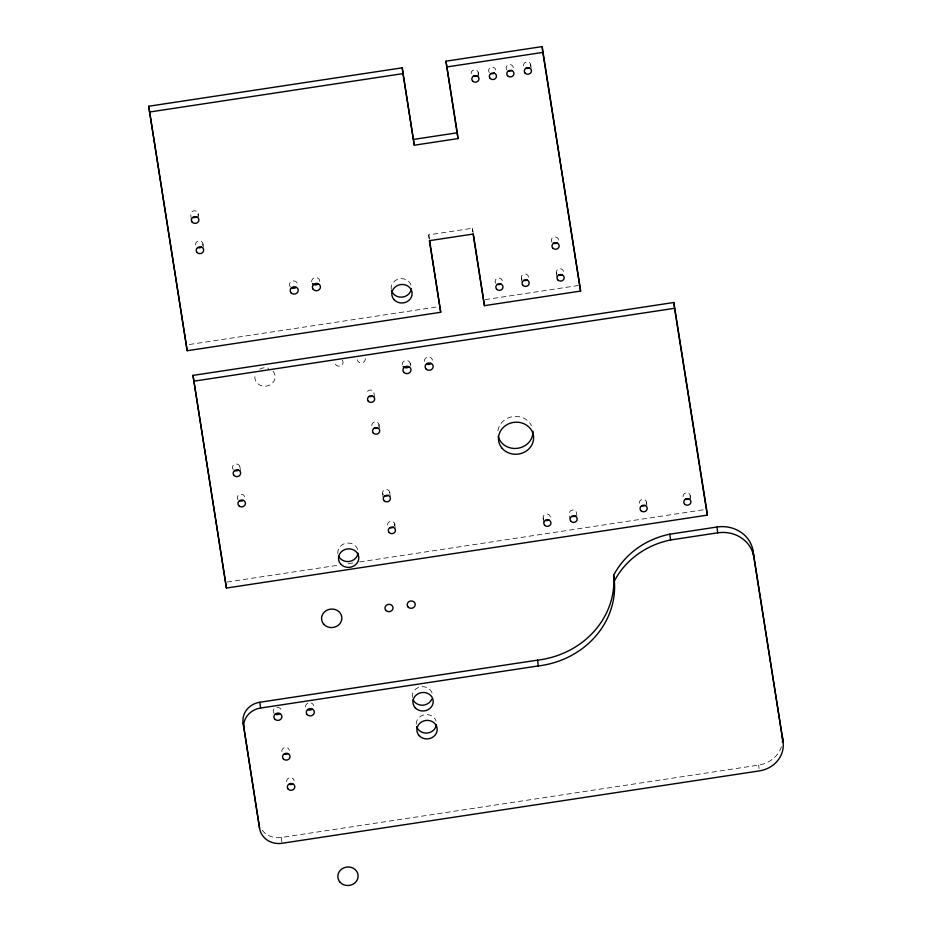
<?xml version="1.0" encoding="UTF-8"?>
<svg xmlns="http://www.w3.org/2000/svg" width="932" height="932" viewBox="0 0 932 932"><rect width="100%" height="100%" fill="white"/><g stroke="black" fill="none" stroke-linecap="round" stroke-linejoin="round"><path stroke-width="0.7" stroke-dasharray="4.66 3.5" d="M429.116 238.359L428.697 234.876L472.408 228.247L473.095 232.546M189.359 344.49L438.599 306.698M485.188 299.638L578.481 285.483M227.175 582.022L339.469 565.002M348.114 563.685L353.869 562.812M359.624 561.938L705.151 509.548M262.183 830.226A19.77 18.011 -6.8 0 0 281.278 837.484L758.648 765.102A27.972 25.467 -6.8 0 0 781.738 745.705M428.697 234.876L429.372 239.175M758.648 765.102L759.067 768.585M690.216 495.579L690.635 499.063M646.482 502.173L646.89 505.657M556.369 272.552L556.917 277.188M530.716 64.623L531.135 68.106M576.896 516.246L576.477 512.775A3.588 3.274 -6.8 0 0 572.423 510.072A3.588 3.274 -6.8 0 0 569.382 513.847L569.93 518.495M521.396 277.853L521.803 281.336M543.158 517.819L543.706 522.468M478.256 72.579L478.815 77.216M472.408 228.247L472.827 231.73M410.255 363.55L410.523 365.88M394.737 524.029L395.145 527.512M389.692 492.213L390.252 496.849M378.986 424.584L379.406 428.068M374.501 397.405L373.953 392.768A3.588 3.274 -6.8 0 0 369.887 390.077A3.588 3.274 -6.8 0 0 366.858 393.84M382.598 493.284L383.017 496.768M239.92 466.85L240.479 471.499M281.278 837.484L281.977 843.285M202.943 243.858L203.362 247.33M198.155 213.626L198.574 217.098M191.281 219.393L190.722 214.744A3.763 3.425 -6.8 0 1 194.893 210.772A3.763 3.425 -6.8 0 1 197.934 215.385M391.23 289.444A10.17 9.262 -6.8 0 1 399.187 278.878A10.17 9.262 -6.8 0 1 411.07 285.227M195.51 244.976A3.763 3.425 -6.8 0 1 199.669 241.004A3.763 3.425 -6.8 0 1 202.71 245.617M272.971 371.122A10.17 9.262 -6.8 0 1 266.435 386.163A10.17 9.262 -6.8 0 1 255.554 373.755M259.783 369.154A10.17 9.262 -6.8 0 1 268.754 368.326M557.091 274.09A3.588 3.274 -6.8 0 1 558.501 269.033A3.588 3.274 -6.8 0 1 563.464 271.468M290.341 286.963A4.043 3.681 -6.8 0 1 291.914 281.266A4.043 3.681 -6.8 0 1 297.506 284.015M311.719 281.86A4.043 3.681 -6.8 0 1 316.193 277.585A4.043 3.681 -6.8 0 1 319.466 282.547M342.23 360.183A4.043 3.681 -6.8 0 1 339.632 366.16A4.043 3.681 -6.8 0 1 335.31 361.232M365.262 358.552A4.043 3.681 -6.8 0 1 361.837 362.793A4.043 3.681 -6.8 0 1 357.271 359.764M506.868 69.9A3.588 3.274 -6.8 0 1 509.175 64.588A3.588 3.274 -6.8 0 1 513.008 68.968M523.621 65.706A3.588 3.274 -6.8 0 1 527.594 61.908A3.588 3.274 -6.8 0 1 530.494 66.312M552.059 242.273A3.588 3.274 -6.8 0 1 554.365 236.961A3.588 3.274 -6.8 0 1 558.21 241.341M471.161 73.651A3.588 3.274 -6.8 0 1 475.134 69.853A3.588 3.274 -6.8 0 1 478.034 74.269M489.382 72.545A3.588 3.274 -6.8 0 1 490.78 67.488A3.588 3.274 -6.8 0 1 495.742 69.923M495.894 283.375A3.588 3.274 -6.8 0 1 497.304 278.307A3.588 3.274 -6.8 0 1 502.266 280.753M522.118 279.39A3.588 3.274 -6.8 0 1 524.425 274.078A3.588 3.274 -6.8 0 1 528.269 278.458M383.332 494.834A3.588 3.274 -6.8 0 1 385.638 489.521A3.588 3.274 -6.8 0 1 389.471 493.902M497.909 430.875A17.603 16.03 -6.8 0 1 512.856 416.592A17.603 16.03 -6.8 0 1 531.52 425.773M337.897 553.829A10.17 9.262 -6.8 0 1 346.494 543.158A10.17 9.262 -6.8 0 1 358.005 550.789M238.044 499.832A3.763 3.425 -6.8 0 1 240.456 494.263A3.763 3.425 -6.8 0 1 244.475 498.853M233.256 469.6A3.763 3.425 -6.8 0 1 235.668 464.031A3.763 3.425 -6.8 0 1 239.699 468.621M683.121 496.663A3.588 3.274 -6.8 0 1 687.094 492.865A3.588 3.274 -6.8 0 1 689.995 497.269M639.375 503.245A3.588 3.274 -6.8 0 1 643.348 499.447A3.588 3.274 -6.8 0 1 646.26 503.863M402.263 364.762A4.043 3.681 -6.8 0 1 406.736 360.486A4.043 3.681 -6.8 0 1 409.998 365.449M424.468 361.395A4.043 3.681 -6.8 0 1 427.881 357.154A4.043 3.681 -6.8 0 1 432.46 360.183M371.891 425.668A3.588 3.274 -6.8 0 1 375.864 421.87A3.588 3.274 -6.8 0 1 378.765 426.274M387.63 525.112A3.588 3.274 -6.8 0 1 391.615 521.314A3.588 3.274 -6.8 0 1 394.516 525.718M543.88 519.369A3.588 3.274 -6.8 0 1 546.187 514.056A3.588 3.274 -6.8 0 1 550.031 518.437M412.328 697.451A10.17 9.262 -6.8 0 1 420.938 686.779A10.17 9.262 -6.8 0 1 432.436 694.398M416.196 724.176A10.17 9.262 -6.8 0 1 424.91 714.693A10.17 9.262 -6.8 0 1 436.141 721.147M286.672 781.68A3.763 3.425 -6.8 0 1 289.852 777.731A3.763 3.425 -6.8 0 1 294.104 780.55M281.883 751.448A3.763 3.425 -6.8 0 1 285.064 747.499A3.763 3.425 -6.8 0 1 289.316 750.318M305.638 707.027A4.043 3.681 -6.8 0 1 309.051 702.786A4.043 3.681 -6.8 0 1 313.63 705.815M274.043 713.271A4.043 3.681 -6.8 0 1 276.641 707.295A4.043 3.681 -6.8 0 1 280.963 712.223"/><path stroke-width="1.4" d="M429.605 240.607L440.72 312.278L187.181 350.723L148.712 106.248L402.251 67.815L414.274 145.217L457.985 138.588L457.297 132.787L413.587 139.416M457.985 138.588L445.962 61.186L542.133 46.6L580.613 291.075L484.442 305.661L473.107 234.06L429.384 240.677L440.72 312.278M149.4 112.05L402.939 73.616L402.251 67.815M446.649 66.987L542.82 52.402L542.133 46.6M192.994 375.398L673.848 302.492L706.596 509.338L707.283 515.14L226.429 588.045L192.994 375.398L226.429 588.045M193.681 381.2L674.535 308.294L673.848 302.492M669.828 534.176L716.988 527.023A31.886 29.043 -6.8 0 1 753.056 550.928L783.008 741.557A27.972 25.467 -6.8 0 1 759.347 770.904L281.977 843.285A19.77 18.011 -6.8 0 1 259.609 828.466L243.136 722.987A19.77 18.011 -6.8 0 1 259.877 702.239L537.578 660.136A85.569 77.927 -6.8 0 0 613.664 575.277A79.721 72.591 -6.8 0 1 669.828 534.176L670.527 539.977A79.721 72.591 -6.8 0 0 614.363 581.079A85.569 77.927 -6.8 0 1 538.265 665.937L260.564 708.04A19.77 18.011 -6.8 0 0 243.835 728.789M670.527 539.977L717.687 532.824A31.886 29.043 -6.8 0 1 753.743 556.73L783.008 741.557M674.535 308.294L707.283 515.14M542.82 52.402L580.613 291.075M445.962 61.186L457.076 131.354M473.316 233.979L484.442 305.661M402.939 73.616L414.274 145.217M148.712 106.248L187.181 350.723M243.136 722.987L259.609 828.466M753.056 550.928L753.743 556.73M716.988 527.023L717.687 532.824M613.664 575.277L614.363 581.079M537.578 660.136L538.265 665.937M259.877 702.239L260.564 708.04M562.136 274.544A3.588 3.274 -6.8 0 1 558.583 275.08M411.373 288.815A10.17 9.262 -6.8 0 1 402.065 297.145A10.17 9.262 -6.8 0 1 391.498 290.598M201.545 247.062A3.763 3.425 -6.8 0 1 197.84 247.621M196.769 216.83A3.763 3.425 -6.8 0 1 193.052 217.389M296.003 287.464A4.043 3.681 -6.8 0 1 292.007 288.07M318.208 284.097A4.043 3.681 -6.8 0 1 312.546 283.596M511.901 70.343A3.588 3.274 -6.8 0 1 508.348 70.879M529.388 67.687A3.588 3.274 -6.8 0 1 525.834 68.234M557.091 242.716A3.588 3.274 -6.8 0 1 553.538 243.252M476.928 75.643A3.588 3.274 -6.8 0 1 473.374 76.179M494.414 72.987A3.588 3.274 -6.8 0 1 490.861 73.535M500.927 283.817A3.588 3.274 -6.8 0 1 497.385 284.353M527.163 279.845A3.588 3.274 -6.8 0 1 523.609 280.381M388.364 495.276A3.588 3.274 -6.8 0 1 384.811 495.812M372.625 395.832A3.588 3.274 -6.8 0 1 369.072 396.368M532.906 431.143A17.603 16.03 -6.8 0 1 517.866 448.257A17.603 16.03 -6.8 0 1 498.236 436.397M358.039 553.2A10.17 9.262 -6.8 0 1 349.395 561.46A10.17 9.262 -6.8 0 1 338.607 556.148M243.31 500.298A3.763 3.425 -6.8 0 1 239.594 500.857M238.534 470.066A3.763 3.425 -6.8 0 1 234.817 470.625M688.888 498.643A3.588 3.274 -6.8 0 1 685.335 499.191M645.142 505.237A3.588 3.274 -6.8 0 1 641.6 505.773M408.752 367.01A4.043 3.681 -6.8 0 1 403.078 366.497M430.957 363.643A4.043 3.681 -6.8 0 1 426.961 364.249M393.397 527.104A3.588 3.274 -6.8 0 1 389.856 527.64M377.658 427.648A3.588 3.274 -6.8 0 1 374.105 428.196M548.925 519.811A3.588 3.274 -6.8 0 1 545.371 520.347M575.149 515.839A3.588 3.274 -6.8 0 1 571.596 516.375M782.321 735.756A27.972 25.467 -6.8 0 1 782.402 742.408M259.445 824.96A19.77 18.011 -6.8 0 1 258.921 822.653M431.819 699.186A10.17 9.262 -6.8 0 1 422.511 705.198A10.17 9.262 -6.8 0 1 413.051 699.769M436.444 724.735A10.17 9.262 -6.8 0 1 427.124 733.065A10.17 9.262 -6.8 0 1 416.569 726.517M292.706 783.754A3.763 3.425 -6.8 0 1 288.99 784.325M287.918 753.522A3.763 3.425 -6.8 0 1 284.202 754.093M312.127 709.264A4.043 3.681 -6.8 0 1 308.131 709.869M279.716 713.772A4.043 3.681 -6.8 0 1 275.721 714.378M557.79 279.891A3.588 3.274 -6.8 0 0 563.93 278.959A3.588 3.274 -6.8 0 0 560.097 274.579A3.588 3.274 -6.8 0 0 557.79 279.891M393.991 299.615A10.17 9.262 -6.8 0 0 411.408 296.97A10.17 9.262 -6.8 0 0 400.527 284.575A10.17 9.262 -6.8 0 0 393.991 299.615M196.967 252.397A3.763 3.425 -6.8 0 0 203.409 251.419A3.763 3.425 -6.8 0 0 199.39 246.84A3.763 3.425 -6.8 0 0 196.967 252.397M192.19 222.165A3.763 3.425 -6.8 0 0 198.621 221.187A3.763 3.425 -6.8 0 0 194.602 216.608A3.763 3.425 -6.8 0 0 192.19 222.165M291.029 292.764A4.043 3.681 -6.8 0 0 297.949 291.716A4.043 3.681 -6.8 0 0 293.627 286.788A4.043 3.681 -6.8 0 0 291.029 292.764M313.234 289.398A4.043 3.681 -6.8 0 0 320.154 288.349A4.043 3.681 -6.8 0 0 315.832 283.421A4.043 3.681 -6.8 0 0 313.234 289.398M507.556 75.702A3.588 3.274 -6.8 0 0 513.707 74.77A3.588 3.274 -6.8 0 0 509.862 70.389A3.588 3.274 -6.8 0 0 507.556 75.702M525.042 73.046A3.588 3.274 -6.8 0 0 531.193 72.114A3.588 3.274 -6.8 0 0 527.349 67.733A3.588 3.274 -6.8 0 0 525.042 73.046M552.746 248.075A3.588 3.274 -6.8 0 0 558.897 247.143A3.588 3.274 -6.8 0 0 555.053 242.763A3.588 3.274 -6.8 0 0 552.746 248.075M472.582 81.002A3.588 3.274 -6.8 0 0 478.733 80.07A3.588 3.274 -6.8 0 0 474.889 75.69A3.588 3.274 -6.8 0 0 472.582 81.002M490.069 78.346A3.588 3.274 -6.8 0 0 496.22 77.414A3.588 3.274 -6.8 0 0 492.376 73.034A3.588 3.274 -6.8 0 0 490.069 78.346M496.593 289.176A3.588 3.274 -6.8 0 0 502.732 288.244A3.588 3.274 -6.8 0 0 498.9 283.864A3.588 3.274 -6.8 0 0 496.593 289.176M522.817 285.204A3.588 3.274 -6.8 0 0 528.968 284.26A3.588 3.274 -6.8 0 0 525.124 279.891A3.588 3.274 -6.8 0 0 522.817 285.204M384.019 500.635A3.588 3.274 -6.8 0 0 390.17 499.703A3.588 3.274 -6.8 0 0 386.326 495.323A3.588 3.274 -6.8 0 0 384.019 500.635M368.28 401.191A3.588 3.274 -6.8 0 0 374.419 400.259A3.588 3.274 -6.8 0 0 370.587 395.879A3.588 3.274 -6.8 0 0 368.28 401.191M502.243 448.432A17.603 16.03 -6.8 0 0 532.37 443.853A17.603 16.03 -6.8 0 0 513.544 422.394A17.603 16.03 -6.8 0 0 502.243 448.432M340.658 564.011A10.17 9.262 -6.8 0 0 358.074 561.367A10.17 9.262 -6.8 0 0 347.193 548.96A10.17 9.262 -6.8 0 0 340.658 564.011M323.73 624.207A10.17 9.262 -6.8 0 0 341.147 621.562A10.17 9.262 -6.8 0 0 330.266 609.167A10.17 9.262 -6.8 0 0 323.73 624.207M233.955 475.402A3.763 3.425 -6.8 0 0 240.386 474.423A3.763 3.425 -6.8 0 0 236.367 469.845A3.763 3.425 -6.8 0 0 233.955 475.402M684.542 504.002A3.588 3.274 -6.8 0 0 690.682 503.07A3.588 3.274 -6.8 0 0 686.849 498.69A3.588 3.274 -6.8 0 0 684.542 504.002M640.797 510.596A3.588 3.274 -6.8 0 0 646.948 509.664A3.588 3.274 -6.8 0 0 643.103 505.284A3.588 3.274 -6.8 0 0 640.797 510.596M403.777 372.311A4.043 3.681 -6.8 0 0 410.697 371.262A4.043 3.681 -6.8 0 0 406.375 366.323A4.043 3.681 -6.8 0 0 403.777 372.311M425.982 368.944A4.043 3.681 -6.8 0 0 432.902 367.895A4.043 3.681 -6.8 0 0 428.58 362.956A4.043 3.681 -6.8 0 0 425.982 368.944M385.825 610.343A4.043 3.681 -6.8 0 0 392.745 609.295A4.043 3.681 -6.8 0 0 388.423 604.367A4.043 3.681 -6.8 0 0 385.825 610.343M408.03 606.977A4.043 3.681 -6.8 0 0 414.95 605.928A4.043 3.681 -6.8 0 0 410.628 601A4.043 3.681 -6.8 0 0 408.03 606.977M238.732 505.633A3.763 3.425 -6.8 0 0 245.174 504.655A3.763 3.425 -6.8 0 0 241.155 500.076A3.763 3.425 -6.8 0 0 238.732 505.633M389.063 532.452A3.588 3.274 -6.8 0 0 395.203 531.52A3.588 3.274 -6.8 0 0 391.37 527.139A3.588 3.274 -6.8 0 0 389.063 532.452M373.313 433.007A3.588 3.274 -6.8 0 0 379.464 432.075A3.588 3.274 -6.8 0 0 375.619 427.695A3.588 3.274 -6.8 0 0 373.313 433.007M544.579 525.17A3.588 3.274 -6.8 0 0 550.719 524.238A3.588 3.274 -6.8 0 0 546.886 519.858A3.588 3.274 -6.8 0 0 544.579 525.17M570.803 521.198A3.588 3.274 -6.8 0 0 576.955 520.266A3.588 3.274 -6.8 0 0 573.11 515.885A3.588 3.274 -6.8 0 0 570.803 521.198M415.09 707.621A10.17 9.262 -6.8 0 0 432.506 704.988A10.17 9.262 -6.8 0 0 421.625 692.581A10.17 9.262 -6.8 0 0 415.09 707.621M419.062 735.534A10.17 9.262 -6.8 0 0 436.479 732.902A10.17 9.262 -6.8 0 0 425.598 720.494A10.17 9.262 -6.8 0 0 419.062 735.534M288.128 789.089A3.763 3.425 -6.8 0 0 294.57 788.123A3.763 3.425 -6.8 0 0 290.539 783.532A3.763 3.425 -6.8 0 0 288.128 789.089M283.34 758.869A3.763 3.425 -6.8 0 0 289.782 757.891A3.763 3.425 -6.8 0 0 285.763 753.301A3.763 3.425 -6.8 0 0 283.34 758.869M307.152 714.564A4.043 3.681 -6.8 0 0 314.072 713.516A4.043 3.681 -6.8 0 0 309.75 708.588A4.043 3.681 -6.8 0 0 307.152 714.564M274.742 719.073A4.043 3.681 -6.8 0 0 281.662 718.024A4.043 3.681 -6.8 0 0 277.34 713.096A4.043 3.681 -6.8 0 0 274.742 719.073M339.994 882.15A10.17 9.262 -6.8 0 0 357.41 879.505A10.17 9.262 -6.8 0 0 346.529 867.098A10.17 9.262 -6.8 0 0 339.994 882.15"/></g></svg>
